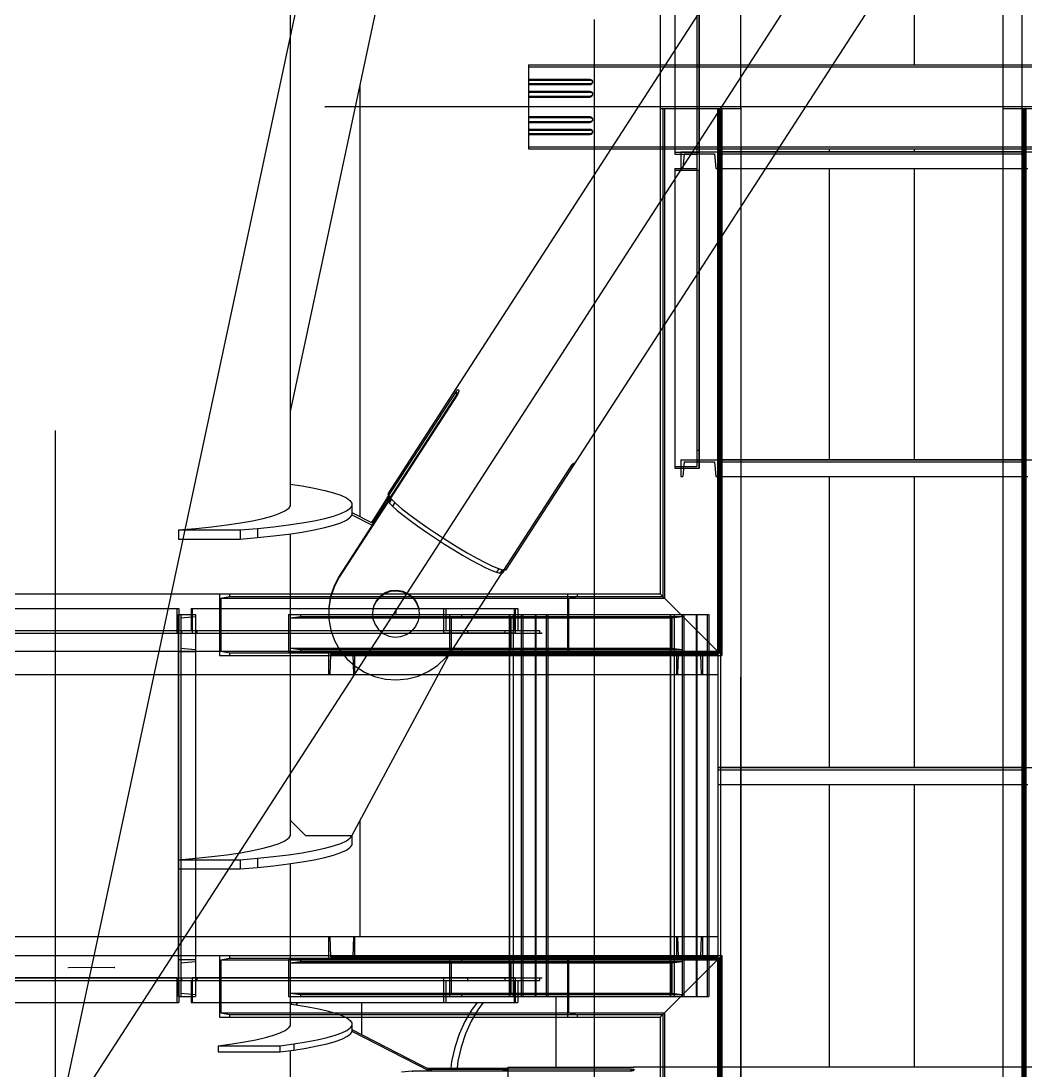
# Model space of a CAD drawing. Header units: millimetres. Extents: x 150209.93 to 150215.05, y 136675.65 to 136679.93.
# Drawn here: x 150213.5062 to 150213.5715, y 136676.815 to 136676.8832 of the extents above; entities that cross this region are included whole.
import ezdxf

# ---------------------------------------------------------------- set-up
doc = ezdxf.new("R2010")
doc.units = ezdxf.units.MM
doc.header["$LTSCALE"] = 0.25
for name, pattern in [('CENTER', [50.8, 31.75, -6.35, 6.35, -6.35]), ('XKITLINE00', [0]), ('XKITLINE02', [4, 2, -2]), ('XKITLINE03', [6, 3, -1, 1, -1])]:
    doc.linetypes.add(name, pattern=pattern)

# ---------------------------------------------------------------- blocks, each defined once
blk = doc.blocks.new('çatıı')
at = {"color": 116, "linetype": 'XKITLINE02', "true_color": 0x136734}
for p, q in [((23097.16, 7919.31), (23097.16, 6234.33)), ((23097.69, 7919.31), (23097.69, 6234.33)), ((23114.92, 7919.31), (23114.93, 6234.33)), ((23115.01, 7919.31), (23115.01, 6234.33)), ((23115.46, 7919.31), (23115.46, 6234.33)), ((23115.86, 7919.31), (23115.86, 6234.33)), ((23116.31, 7919.31), (23116.31, 6234.33)), ((23122.51, 7919.31), (23122.51, 6234.33)), ((23214.14, 7919.31), (23214.14, 6234.33)), ((23214.54, 7919.31), (23214.53, 6234.33)), ((23214.99, 7919.31), (23214.99, 6234.33)), ((23101.01, 6317.52), (23101.01, 6219.49)), ((23109.01, 6317.52), (23109.01, 6214.27)), ((23108.21, 6316.94), (23108.21, 6214.27)), ((23053.51, 6247.88), (23053.51, 6240.3)), ((23053.51, 6247.88), (23276.48, 6247.88)), ((23096.31, 6248.48), (23152.2, 6248.48)), ((23096.31, 6246), (23096.31, 6234.33)), ((23207.49, 6248.48), (23233.68, 6248.48)), ((23053.51, 6243.79), (23073.51, 6243.79)), ((23053.51, 6243.5), (23073.51, 6243.5)), ((23073.51, 6243.79), (23073.77, 6243.75)), ((23073.51, 6243.79), (23073.51, 6243.5)), ((23073.51, 6243.5), (23073.77, 6243.47)), ((23073.77, 6243.75), (23074.01, 6243.66)), ((23073.77, 6243.47), (23074.01, 6243.38)), ((23073.77, 6242.42), (23074.01, 6242.52)), ((23074.01, 6243.66), (23074.2, 6243.51)), ((23074.01, 6243.38), (23074.04, 6243.36)), ((23074.01, 6242.52), (23074.2, 6242.68)), ((23074.04, 6243.36), (23074.2, 6243.23)), ((23074.2, 6243.51), (23074.32, 6243.31)), ((23074.2, 6243.23), (23074.32, 6243.03)), ((23074.32, 6242.87), (23074.2, 6242.68)), ((23074.32, 6242.59), (23074.2, 6242.4)), ((23074.32, 6243.31), (23074.36, 6243.09)), ((23074.32, 6243.03), (23074.36, 6242.81)), ((23074.33, 6242.95), (23074.32, 6242.87)), ((23074.36, 6242.81), (23074.32, 6242.59)), ((23074.36, 6243.09), (23074.33, 6242.95)), ((23074.36, 6243.09), (23074.36, 6242.81)), ((23053.51, 6242.39), (23073.51, 6242.39)), ((23053.51, 6242.11), (23073.51, 6242.11)), ((23053.51, 6239.91), (23073.51, 6239.91)), ((23053.51, 6239.63), (23073.51, 6239.63)), ((23053.51, 6239.58), (23053.51, 6237.38)), ((23073.51, 6242.39), (23073.77, 6242.42)), ((23073.51, 6242.39), (23073.51, 6242.11)), ((23073.51, 6242.11), (23073.77, 6242.14)), ((23073.51, 6239.91), (23073.77, 6239.87)), ((23073.51, 6239.91), (23073.51, 6239.63)), ((23073.51, 6239.63), (23073.77, 6239.59)), ((23073.77, 6242.42), (23073.77, 6242.14)), ((23073.77, 6242.14), (23074.01, 6242.24)), ((23073.77, 6239.87), (23074.01, 6239.76)), ((23073.77, 6239.87), (23073.77, 6239.59)), ((23073.77, 6239.59), (23074.01, 6239.48)), ((23074.01, 6242.24), (23074.2, 6242.4)), ((23074.01, 6239.76), (23074.2, 6239.58)), ((23074.01, 6239.48), (23074.2, 6239.3)), ((23074.2, 6239.58), (23074.32, 6239.36)), ((23074.2, 6239.3), (23074.32, 6239.08)), ((23074.32, 6239.36), (23074.36, 6239.11)), ((23074.36, 6239.11), (23074.32, 6238.87)), ((23074.36, 6239.11), (23074.36, 6238.83)), ((23053.51, 6238.31), (23073.51, 6238.31)), ((23053.51, 6238.02), (23073.51, 6238.02)), ((23073.51, 6238.31), (23073.77, 6238.38)), ((23073.51, 6238.31), (23073.51, 6238.02)), ((23073.51, 6238.02), (23073.77, 6238.06)), ((23073.77, 6238.38), (23074.01, 6238.47)), ((23073.77, 6238.06), (23074.01, 6238.19)), ((23074.01, 6238.47), (23074.2, 6238.65)), ((23074.04, 6238.22), (23074.01, 6238.19)), ((23074.04, 6238.22), (23074.2, 6238.37)), ((23074.32, 6238.87), (23074.2, 6238.65)), ((23074.32, 6238.59), (23074.2, 6238.37)), ((23074.32, 6239.08), (23074.36, 6238.83)), ((23074.36, 6238.83), (23074.32, 6238.59)), ((23096.31, 6234.33), (23116.31, 6234.33)), ((23096.31, 6234.33), (23116.31, 6234.33)), ((23096.31, 6234.33), (23096.31, 6162.01)), ((23097.16, 6234.33), (23097.16, 6075.83)), ((23097.69, 6234.33), (23097.69, 6075.29)), ((23114.93, 6234.33), (23114.93, 6058.06)), ((23115.01, 6234.33), (23122.51, 6234.33)), ((23115.01, 6234.33), (23115.01, 5549.66)), ((23115.01, 6234.33), (23115.01, 6056.67)), ((23115.01, 6234.33), (23122.51, 6234.33)), ((23115.46, 6234.33), (23115.46, 6057.52)), ((23115.86, 6234.33), (23115.86, 5549.66)), ((23116.31, 6234.33), (23116.31, 6192.95)), ((23122.51, 6234.33), (23122.51, 5549.66)), ((23122.51, 6234.33), (23122.51, 6202.55)), ((23207.49, 6234.33), (23214.99, 6234.33)), ((23207.49, 6234.33), (23214.99, 6234.33)), ((23207.49, 6234.33), (23207.49, 5611.72)), ((23214.14, 6234.33), (23214.14, 5549.66)), ((23214.54, 6234.33), (23214.54, 5550.5)), ((23214.99, 6234.33), (23214.99, 5549.66)), ((23214.99, 6234.33), (23214.99, 5550.5)), ((23053.51, 6231.67), (23073.51, 6231.67)), ((23053.51, 6231.37), (23053.51, 6230.05)), ((23053.51, 6230.05), (23073.51, 6230.05)), ((23073.51, 6231.67), (23073.77, 6231.63)), ((23073.51, 6231.67), (23073.51, 6231.37)), ((23073.51, 6230.05), (23073.51, 6230.05)), ((23073.77, 6231.63), (23074.01, 6231.5)), ((23074.01, 6231.5), (23074.04, 6231.46)), ((23074.04, 6231.46), (23074.2, 6231.32)), ((23074.2, 6231.32), (23074.32, 6231.1)), ((23074.32, 6231.1), (23074.36, 6230.85)), ((23074.36, 6230.85), (23074.34, 6230.71)), ((23074.36, 6230.85), (23074.36, 6230.57)), ((23053.51, 6227.58), (23073.51, 6227.58)), ((23053.51, 6227.3), (23053.51, 6226.47)), ((23053.51, 6227.09), (23053.51, 6221.8)), ((23053.51, 6226.47), (23053.51, 6225.89)), ((23053.51, 6226.19), (23073.51, 6226.19)), ((23073.51, 6227.58), (23073.77, 6227.54)), ((23073.51, 6227.58), (23073.51, 6227.3)), ((23073.51, 6226.19), (23073.53, 6226.19)), ((23073.77, 6227.54), (23074.01, 6227.44)), ((23073.77, 6227.54), (23073.77, 6227.26)), ((23074.01, 6227.44), (23074.2, 6227.29)), ((23074.2, 6227.29), (23074.32, 6227.09)), ((23074.32, 6227.09), (23074.36, 6226.87)), ((23074.36, 6226.87), (23074.33, 6226.73)), ((23074.36, 6226.87), (23074.36, 6226.59)), ((23053.51, 6224.24), (23053.51, 6222.33)), ((23053.51, 6222.24), (23053.51, 6221.6)), ((23053.51, 6221.8), (23276.48, 6221.8)), ((23053.51, 6221.6), (23053.51, 6221.43)), ((23080.28, 6221.2), (23134.57, 6221.2)), ((23101.01, 6220.07), (23109.01, 6220.07)), ((23101.01, 6219.49), (23108.21, 6219.49)), ((23103.01, 6220.27), (23103.01, 6214.77)), ((23103.01, 6220.27), (23115.01, 6220.27)), ((23103.01, 6220.27), (23103.01, 6214.77)), ((23104.07, 6219.57), (23103.69, 6214.77)), ((23104.07, 6219.57), (23103.69, 6214.77)), ((23104.07, 6219.57), (23113.94, 6219.57)), ((23108.21, 6220.09), (23108.21, 6118.11)), ((23108.21, 6220.09), (23109.01, 6220.09)), ((23109.01, 6220.09), (23109.01, 6117.52)), ((23113.94, 6219.57), (23114.33, 6214.77)), ((23113.94, 6219.57), (23114.33, 6214.77)), ((23115.01, 6220.27), (23115.01, 6214.77)), ((23115.01, 6220.27), (23133.97, 6220.27)), ((23115.01, 6220.27), (23115.01, 6214.77)), ((23115.01, 6220.27), (23115.01, 6214.77)), ((23115.01, 6219.57), (23214.99, 6219.57)), ((23207.49, 6221.2), (23233.69, 6221.2)), ((23207.49, 6220.27), (23214.99, 6220.27)), ((23214.99, 6220.27), (23214.99, 6214.77)), ((23214.99, 6220.27), (23214.99, 6214.77)), ((23214.99, 6220.27), (23226.99, 6220.27)), ((23214.99, 6220.27), (23214.99, 6214.77)), ((23101.01, 6214.84), (23101.01, 6117.52)), ((23101.01, 6214.84), (23108.21, 6214.84)), ((23101.01, 6214.26), (23109.01, 6214.26)), ((23103.01, 6214.77), (23103.69, 6214.77)), ((23108.21, 6214.27), (23109.01, 6214.27)), ((23114.33, 6214.77), (23115.01, 6214.77)), ((23115.01, 6214.77), (23130.41, 6214.77)), ((23207.49, 6214.77), (23214.99, 6214.77)), ((23214.99, 6214.77), (23215.67, 6214.77)), ((23108.21, 6123.35), (23109.01, 6123.35)), ((23103.01, 6120.27), (23103.01, 6114.77)), ((23103.01, 6120.27), (23115.01, 6120.27)), ((23103.01, 6120.27), (23103.01, 6114.77)), ((23115.01, 6120.27), (23115.01, 6114.77)), ((23115.01, 6120.27), (23122.51, 6120.27)), ((23115.01, 6120.27), (23115.01, 6114.77)), ((23115.01, 6120.27), (23115.01, 6114.77)), ((23207.49, 6120.27), (23214.99, 6120.27)), ((23214.99, 6120.27), (23214.99, 6114.77)), ((23214.99, 6120.27), (23214.99, 6114.77)), ((23214.99, 6120.27), (23226.99, 6120.27)), ((23214.99, 6120.27), (23214.99, 6114.77)), ((23101.01, 6118.11), (23108.21, 6118.11)), ((23101.01, 6117.52), (23109.01, 6117.52)), ((23104.07, 6119.57), (23103.69, 6114.77)), ((23104.07, 6119.57), (23103.69, 6114.77)), ((23104.07, 6119.57), (23113.94, 6119.57)), ((23113.94, 6119.57), (23114.33, 6114.77)), ((23113.94, 6119.57), (23114.33, 6114.77)), ((23115.01, 6119.57), (23214.99, 6119.57)), ((23103.01, 6114.77), (23103.69, 6114.77)), ((23114.33, 6114.77), (23115.01, 6114.77)), ((23115.01, 6114.77), (23122.51, 6114.77)), ((23207.49, 6114.77), (23214.99, 6114.77)), ((23214.99, 6114.77), (23215.67, 6114.77)), ((22140, 6075.83), (22956.46, 6075.83)), ((22823.8, 6076.68), (22956.46, 6076.68)), ((22953.29, 6076.68), (22956.46, 6076.68)), ((22953.29, 6076.68), (22953.29, 6056.68)), ((22953.29, 6076.68), (22976.2, 6076.68)), ((22953.29, 6076.68), (22953.29, 6056.68)), ((22953.65, 6075.29), (22956.46, 6075.83)), ((22953.65, 6075.3), (22956.46, 6075.83)), ((22956.46, 6076.68), (22956.46, 6075.83)), ((22956.46, 6076.68), (22956.46, 6075.83)), ((22956.46, 6075.83), (23069.34, 6075.82)), ((22975.83, 6076.68), (23040.44, 6076.68)), ((23066.17, 6076.67), (23069.34, 6076.67)), ((23066.53, 6075.3), (23069.34, 6075.83)), ((23066.53, 6075.29), (23069.34, 6075.82)), ((23069.34, 6076.68), (23069.34, 6075.83)), ((23069.34, 6076.67), (23069.34, 6075.82)), ((23069.34, 6075.83), (23097.16, 6075.83)), ((22140, 6075.3), (22953.65, 6075.29)), ((22953.65, 6075.3), (22953.65, 6058.06)), ((22953.65, 6075.3), (23066.53, 6075.29)), ((22953.65, 6075.29), (22953.65, 6058.06)), ((23066.53, 6075.3), (23066.53, 6058.06)), ((23066.53, 6075.3), (23097.69, 6075.29)), ((23066.53, 6075.29), (23066.53, 6058.06)), ((22867.75, 6071.98), (22892.53, 6071.98)), ((22892.53, 6071.98), (22940.02, 6071.98)), ((22939.36, 6071.98), (22939.36, 6063.98)), ((22939.99, 6069.98), (22939.99, 5945.98)), ((22939.99, 6069.98), (22945.49, 6069.98)), ((22939.99, 6069.98), (22945.49, 6069.98)), ((22939.99, 6069.98), (22939.99, 6057.98)), ((22940.02, 6071.98), (22940.02, 6064.78)), ((22940.69, 6069.98), (22940.69, 5945.98)), ((22940.69, 6068.91), (22945.49, 6069.3)), ((22940.69, 6068.91), (22940.69, 6059.04)), ((22944.03, 6071.98), (22944.03, 6064.78)), ((22944.03, 6071.98), (23049.28, 6071.98)), ((22944.38, 6071.98), (22944.38, 6063.98)), ((22945.49, 6069.98), (22945.49, 5945.98)), ((22945.49, 6069.98), (22945.49, 6069.3)), ((22975.67, 6069.98), (23051.19, 6069.98)), ((22975.67, 6069.98), (22975.67, 6057.98)), ((22975.83, 6071.98), (23048.94, 6071.98)), ((22976.16, 6068.91), (22979.5, 6069.3)), ((22976.16, 6068.91), (23047.85, 6068.91)), ((22976.16, 6068.91), (22976.16, 6059.04)), ((22979.5, 6069.98), (22979.5, 6069.3)), ((22979.5, 6069.3), (23051.19, 6069.3)), ((23025.92, 6071.98), (23050.07, 6071.98)), ((23025.92, 6071.98), (23025.92, 6063.98)), ((23026.71, 6071.98), (23026.71, 6064.78)), ((23027.95, 6069.98), (23103.48, 6069.98)), ((23027.95, 6069.98), (23027.95, 6057.98)), ((23028.44, 6068.91), (23031.79, 6069.3)), ((23028.44, 6068.91), (23100.13, 6068.91)), ((23028.44, 6068.91), (23028.44, 6059.04)), ((23031.79, 6069.98), (23031.79, 6069.3)), ((23031.79, 6069.3), (23103.48, 6069.3)), ((23047.36, 6069.98), (23047.36, 6050.48)), ((23047.36, 6069.98), (23059.8, 6069.98)), ((23047.36, 6069.98), (23051.19, 6069.98)), ((23047.36, 6069.98), (23047.36, 6057.98)), ((23047.85, 6068.91), (23051.19, 6069.3)), ((23047.85, 6068.91), (23047.85, 6059.04)), ((23048.61, 6069.98), (23048.61, 5945.98)), ((23048.94, 6071.98), (23048.94, 6064.78)), ((23049.28, 6071.98), (23049.28, 6063.98)), ((23049.28, 6071.98), (23049.28, 6063.98)), ((23050.07, 6071.98), (23050.07, 6064.78)), ((23051.19, 6069.98), (23051.19, 6050.48)), ((23051.19, 6069.98), (23051.19, 6069.3)), ((23051.68, 6069.98), (23051.68, 6050.48)), ((23055.69, 6069.98), (23055.69, 6050.48)), ((23055.96, 6069.98), (23055.96, 5945.98)), ((23059.31, 6069.98), (23059.31, 6050.48)), ((23059.8, 6069.98), (23059.8, 6050.48)), ((23099.65, 6069.98), (23099.65, 6050.48)), ((23099.65, 6069.98), (23112.08, 6069.98)), ((23099.65, 6069.98), (23103.48, 6069.98)), ((23099.65, 6069.98), (23099.65, 6057.98)), ((23100.13, 6068.91), (23103.48, 6069.3)), ((23100.13, 6068.91), (23100.13, 6059.04)), ((23100.9, 6069.98), (23100.9, 5945.98)), ((23103.48, 6069.98), (23103.48, 6050.48)), ((23103.48, 6069.98), (23103.48, 6069.3)), ((23103.97, 6069.98), (23103.97, 6050.48)), ((23107.97, 6069.98), (23107.97, 6050.48)), ((23108.25, 6069.98), (23108.25, 5945.98)), ((23111.6, 6069.98), (23111.6, 6050.48)), ((23112.08, 6069.98), (23112.08, 6050.48)), ((22867.75, 6063.98), (22945.92, 6063.98)), ((22868.4, 6064.78), (22892.53, 6064.78)), ((22892.53, 6064.78), (22945.92, 6064.78)), ((22892.53, 6063.98), (22939.36, 6063.98)), ((22940.93, 6064.78), (22940.93, 6063.98)), ((22940.93, 6064.78), (23048.94, 6064.78)), ((22940.93, 6063.98), (22975.83, 6063.98)), ((22945.92, 6064.78), (22945.92, 6063.98)), ((22975.83, 6064.78), (23045.84, 6064.78)), ((22975.83, 6063.98), (23049.28, 6063.98)), ((23025.92, 6063.98), (23057.14, 6063.98)), ((23026.71, 6064.78), (23057.14, 6064.78)), ((23033.78, 6064.78), (23033.78, 6063.98)), ((23045.84, 6064.78), (23045.84, 6063.98)), ((23057.14, 6064.78), (23057.14, 6063.98)), ((22940.69, 6059.04), (22945.49, 6058.66)), ((22945.49, 6058.66), (22945.49, 6057.98)), ((22976.16, 6059.04), (23047.85, 6059.04)), ((22976.16, 6059.04), (22979.5, 6058.66)), ((22979.5, 6058.66), (23051.19, 6058.66)), ((22979.5, 6058.66), (22979.5, 6057.98)), ((23028.44, 6059.04), (23100.13, 6059.04)), ((23028.44, 6059.04), (23031.79, 6058.66)), ((23031.79, 6058.66), (23103.48, 6058.66)), ((23031.79, 6058.66), (23031.79, 6057.98)), ((23047.85, 6059.04), (23051.19, 6058.66)), ((23051.19, 6058.66), (23051.19, 6057.98)), ((23100.13, 6059.04), (23103.48, 6058.66)), ((23103.48, 6058.66), (23103.48, 6057.98)), ((22140, 6058.06), (22953.65, 6058.06)), ((22140, 6057.98), (22997.13, 6057.98)), ((22140, 6057.53), (22956.46, 6057.53)), ((22140, 6057.13), (22996.55, 6057.13)), ((22140, 6056.68), (22956.46, 6056.68)), ((22939.99, 6057.98), (22945.49, 6057.98)), ((22953.29, 6056.68), (22975.83, 6056.68)), ((22953.65, 6058.06), (22956.46, 6057.53)), ((22953.65, 6058.06), (22956.46, 6057.53)), ((22953.65, 6058.06), (23066.53, 6058.06)), ((22956.46, 6057.53), (22956.46, 6056.68)), ((22956.46, 6057.53), (22956.46, 6056.68)), ((22956.46, 6057.53), (23069.34, 6057.52)), ((22972.91, 6056.68), (23027.58, 6056.68)), ((22975.67, 6057.98), (23051.19, 6057.98)), ((22988.68, 6057.98), (22988.68, 6050.48)), ((22988.68, 6057.98), (22988.68, 6050.48)), ((22988.68, 6057.98), (23110.01, 6057.98)), ((22989.27, 6057.13), (22989.04, 6050.48)), ((22989.27, 6057.13), (22989.04, 6050.48)), ((22989.27, 6057.13), (23109.42, 6057.13)), ((22996.55, 6057.13), (22996.77, 6050.48)), ((22996.55, 6057.13), (22996.77, 6050.48)), ((22997.13, 6057.98), (22997.13, 6050.48)), ((22997.13, 6057.98), (22997.13, 6050.48)), ((23026.61, 6057.13), (23102.14, 6057.13)), ((23027.28, 6057.98), (23101.56, 6057.98)), ((23027.95, 6057.98), (23103.48, 6057.98)), ((23047.36, 6057.98), (23051.19, 6057.98)), ((23066.17, 6056.67), (23069.34, 6056.67)), ((23066.53, 6058.06), (23069.34, 6057.52)), ((23066.53, 6058.06), (23069.34, 6057.53)), ((23066.53, 6058.06), (23114.93, 6058.06)), ((23069.34, 6057.53), (23069.34, 6056.68)), ((23069.34, 6057.53), (23115.46, 6057.52)), ((23069.34, 6057.52), (23069.34, 6056.67)), ((23099.65, 6057.98), (23103.48, 6057.98)), ((23101.56, 6057.98), (23101.56, 6056.68)), ((23101.56, 6057.98), (23115.01, 6057.98)), ((23101.56, 6057.98), (23101.56, 6056.68)), ((23102.14, 6057.13), (23101.92, 6050.48)), ((23102.14, 6057.13), (23101.92, 6050.48)), ((23102.14, 6057.13), (23115.01, 6057.13)), ((23109.42, 6057.13), (23109.65, 6050.48)), ((23109.42, 6057.13), (23109.65, 6050.48)), ((23110.01, 6057.98), (23110.01, 6050.48)), ((23110.01, 6057.98), (23110.01, 6050.48)), ((23114.93, 6058.06), (23116.31, 6056.67)), ((23114.93, 6058.06), (23116.31, 6056.67)), ((23115.01, 6057.98), (23115.01, 6056.67)), ((23115.01, 6057.98), (23115.01, 6050.48)), ((22823.8, 6050.48), (22997.13, 6050.48)), ((22988.68, 6050.48), (22989.04, 6050.48)), ((22988.68, 6050.48), (23110.01, 6050.48)), ((22996.77, 6050.48), (22997.13, 6050.48)), ((23006.46, 6050.48), (23024.25, 6050.48)), ((23101.56, 6050.48), (23101.92, 6050.48)), ((23109.65, 6050.48), (23110.01, 6050.48)), ((23115.01, 6020.27), (23115.01, 6014.77)), ((23115.01, 6020.27), (23122.51, 6020.27)), ((23115.01, 6019.57), (23214.99, 6019.57)), ((23207.49, 6020.27), (23214.99, 6020.27)), ((23214.99, 6020.27), (23214.99, 6014.77)), ((23214.99, 6020.27), (23214.99, 6014.77)), ((23214.99, 6020.27), (23226.99, 6020.27)), ((23214.99, 6020.27), (23214.99, 6014.77)), ((23115.01, 6014.77), (23122.51, 6014.77)), ((23207.49, 6014.77), (23214.99, 6014.77)), ((23214.99, 6014.77), (23215.67, 6014.77)), ((22823.8, 5965.48), (22976.2, 5965.48)), ((22988.68, 5965.48), (22997.13, 5965.48)), ((22988.68, 5965.48), (23110.01, 5965.48)), ((22989.04, 5965.48), (22989.27, 5958.83)), ((22989.04, 5965.48), (22989.27, 5958.83)), ((22996.77, 5965.48), (22996.55, 5958.83)), ((22996.77, 5965.48), (22996.55, 5958.83)), ((22997.13, 5965.48), (22997.13, 5957.98)), ((22997.13, 5965.48), (22997.13, 5957.98)), ((23047.36, 5965.48), (23047.36, 5945.98)), ((23051.19, 5965.48), (23051.19, 5945.98)), ((23051.68, 5965.48), (23051.68, 5945.98)), ((23055.69, 5965.48), (23055.69, 5945.98)), ((23059.31, 5965.48), (23059.31, 5945.98)), ((23059.8, 5965.48), (23059.8, 5945.98)), ((23099.65, 5965.48), (23099.65, 5945.98)), ((23101.92, 5965.48), (23102.14, 5958.83)), ((23101.92, 5965.48), (23102.14, 5958.83)), ((23103.48, 5965.48), (23103.48, 5945.98)), ((23103.97, 5965.48), (23103.97, 5945.98)), ((23107.97, 5965.48), (23107.97, 5945.98)), ((23109.65, 5965.48), (23109.42, 5958.83)), ((23109.65, 5965.48), (23109.42, 5958.83)), ((23109.65, 5965.48), (23110.01, 5965.48)), ((23110.01, 5965.48), (23110.01, 5957.98)), ((23110.01, 5965.48), (23110.01, 5957.98)), ((23111.6, 5965.48), (23111.6, 5945.98)), ((23112.08, 5965.48), (23112.08, 5945.98)), ((23115.01, 5965.48), (23115.01, 5957.98)), ((23115.01, 5965.48), (23115.01, 5957.98)), ((22140, 5958.83), (22996.55, 5958.83)), ((22140, 5958.45), (22956.46, 5958.45)), ((22140, 5957.98), (22997.13, 5957.98)), ((22140, 5957.92), (22953.65, 5957.91)), ((22823.8, 5959.3), (22956.46, 5959.3)), ((22939.99, 5957.98), (22945.49, 5957.98)), ((22939.99, 5957.98), (22939.99, 5945.98)), ((22940.69, 5956.91), (22945.49, 5957.3)), ((22940.69, 5956.91), (22940.69, 5947.04)), ((22945.49, 5957.98), (22945.49, 5957.3)), ((22953.29, 5959.3), (22956.46, 5959.3)), ((22953.29, 5959.3), (22953.29, 5939.3)), ((22953.29, 5959.3), (22976.2, 5959.3)), ((22953.29, 5959.3), (22953.29, 5939.3)), ((22953.65, 5957.91), (22956.46, 5958.45)), ((22953.65, 5957.92), (22956.46, 5958.45)), ((22953.65, 5957.92), (22953.65, 5940.68)), ((22953.65, 5957.92), (23066.53, 5957.91)), ((22953.65, 5957.91), (22953.65, 5940.68)), ((22956.46, 5959.3), (22956.46, 5958.45)), ((22956.46, 5959.3), (22956.46, 5958.45)), ((22956.46, 5958.45), (23069.34, 5958.45)), ((22975.67, 5957.98), (23051.19, 5957.98)), ((22975.67, 5957.98), (22975.67, 5945.98)), ((22975.83, 5959.3), (22976.2, 5959.3)), ((22976.16, 5956.91), (22979.5, 5957.3)), ((22976.16, 5956.91), (23047.85, 5956.91)), ((22976.16, 5956.91), (22976.16, 5947.04)), ((22979.5, 5957.98), (22979.5, 5957.3)), ((22979.5, 5957.3), (23051.19, 5957.3)), ((22988.68, 5959.3), (22988.68, 5957.98)), ((22988.68, 5959.3), (22988.68, 5957.98)), ((22988.68, 5957.98), (23110.01, 5957.98)), ((22989.27, 5958.83), (23109.42, 5958.83)), ((23027.95, 5957.98), (23103.48, 5957.98)), ((23027.95, 5957.98), (23027.95, 5945.98)), ((23028.44, 5956.91), (23031.79, 5957.3)), ((23028.44, 5956.91), (23100.13, 5956.91)), ((23028.44, 5956.91), (23028.44, 5947.04)), ((23031.79, 5957.98), (23031.79, 5957.3)), ((23031.79, 5957.3), (23103.48, 5957.3)), ((23047.36, 5957.98), (23051.19, 5957.98)), ((23047.36, 5957.98), (23047.36, 5945.98)), ((23047.85, 5956.91), (23051.19, 5957.3)), ((23047.85, 5956.91), (23047.85, 5947.04)), ((23051.19, 5957.98), (23051.19, 5957.3)), ((23066.17, 5959.3), (23069.34, 5959.3)), ((23066.53, 5957.91), (23069.34, 5958.45)), ((23066.53, 5957.92), (23069.34, 5958.45)), ((23066.53, 5957.92), (23066.53, 5940.68)), ((23066.53, 5957.92), (23114.93, 5957.91)), ((23066.53, 5957.91), (23066.53, 5940.68)), ((23069.34, 5959.3), (23069.34, 5958.45)), ((23069.34, 5959.3), (23069.34, 5958.45)), ((23069.34, 5958.45), (23115.46, 5958.45)), ((23099.65, 5957.98), (23103.48, 5957.98)), ((23099.65, 5957.98), (23099.65, 5945.98)), ((23100.13, 5956.91), (23103.48, 5957.3)), ((23100.13, 5956.91), (23100.13, 5947.04)), ((23101.56, 5959.3), (23101.56, 5957.98)), ((23101.56, 5959.3), (23101.56, 5957.98)), ((23101.56, 5957.98), (23115.01, 5957.98)), ((23102.14, 5958.83), (23115.01, 5958.83)), ((23103.48, 5957.98), (23103.48, 5957.3)), ((23114.93, 5957.91), (23116.31, 5959.3)), ((23114.93, 5957.91), (23114.93, 5550.49)), ((23115.01, 5958.83), (23115.01, 5958.83)), ((23115.01, 5957.98), (23115.01, 5957.98)), ((23115.46, 5958.45), (23115.46, 5550.43)), ((23116.31, 5959.3), (23116.31, 5550.43)), ((22867.75, 5952), (22939.36, 5952)), ((22868.4, 5951.2), (22940.02, 5951.2)), ((22874.3, 5952), (22945.92, 5952)), ((22874.3, 5951.2), (22945.92, 5951.2)), ((22939.36, 5952), (22945.92, 5952)), ((22939.36, 5952), (22939.36, 5944)), ((22940.02, 5951.2), (22945.92, 5951.2)), ((22940.02, 5951.2), (22940.02, 5944)), ((22940.93, 5951.98), (23049.28, 5951.98)), ((22940.93, 5951.98), (22940.93, 5951.18)), ((22940.93, 5951.18), (23048.94, 5951.18)), ((22944.03, 5951.18), (22944.03, 5943.98)), ((22944.38, 5951.98), (22944.38, 5943.98)), ((22945.92, 5952), (22945.92, 5951.2)), ((23025.92, 5951.98), (23057.14, 5951.98)), ((23025.92, 5951.98), (23025.92, 5943.98)), ((23026.71, 5951.18), (23057.14, 5951.18)), ((23026.71, 5951.18), (23026.71, 5943.98)), ((23033.78, 5951.98), (23033.78, 5951.18)), ((23045.84, 5951.98), (23045.84, 5951.18)), ((23048.94, 5951.18), (23048.94, 5943.98)), ((23049.28, 5951.98), (23049.28, 5943.98)), ((23049.28, 5951.98), (23049.28, 5943.98)), ((23050.07, 5951.18), (23050.07, 5943.98)), ((23057.14, 5951.98), (23057.14, 5951.18)), ((22939.99, 5945.98), (22945.49, 5945.98)), ((22939.99, 5945.98), (22945.49, 5945.98)), ((22940.69, 5947.04), (22945.49, 5946.66)), ((22945.49, 5946.66), (22945.49, 5945.98)), ((22975.67, 5945.98), (23051.19, 5945.98)), ((22976.16, 5947.04), (23047.85, 5947.04)), ((22976.16, 5947.04), (22979.5, 5946.66)), ((22979.5, 5946.66), (23051.19, 5946.66)), ((22979.5, 5946.66), (22979.5, 5945.98)), ((23027.95, 5945.98), (23103.48, 5945.98)), ((23028.44, 5947.04), (23100.13, 5947.04)), ((23028.44, 5947.04), (23031.79, 5946.66)), ((23031.79, 5946.66), (23103.48, 5946.66)), ((23031.79, 5946.66), (23031.79, 5945.98)), ((23047.36, 5945.98), (23059.8, 5945.98)), ((23047.36, 5945.98), (23051.19, 5945.98)), ((23047.85, 5947.04), (23051.19, 5946.66)), ((23051.19, 5946.66), (23051.19, 5945.98)), ((23099.65, 5945.98), (23112.08, 5945.98)), ((23099.65, 5945.98), (23103.48, 5945.98)), ((23100.13, 5947.04), (23103.48, 5946.66)), ((23103.48, 5946.66), (23103.48, 5945.98)), ((22867.75, 5944), (22940.02, 5944)), ((22939.36, 5944), (22940.02, 5944)), ((22944.03, 5943.98), (23049.28, 5943.98)), ((23025.92, 5943.98), (23050.07, 5943.98)), ((22140, 5940.68), (22953.65, 5940.68)), ((22140, 5940.15), (22956.46, 5940.15)), ((22140, 5939.3), (22956.46, 5939.3)), ((22953.29, 5939.3), (22975.83, 5939.3)), ((22953.65, 5940.68), (22956.46, 5940.15)), ((22953.65, 5940.68), (22956.46, 5940.15)), ((22953.65, 5940.68), (23066.53, 5940.68)), ((22956.46, 5940.15), (22956.46, 5939.3)), ((22956.46, 5940.15), (22956.46, 5939.3)), ((22956.46, 5940.15), (23069.34, 5940.15)), ((22975.83, 5939.3), (22994.01, 5939.3)), ((23066.17, 5939.3), (23069.34, 5939.3)), ((23066.53, 5940.68), (23069.34, 5940.15)), ((23066.53, 5940.68), (23069.34, 5940.15)), ((23066.53, 5940.68), (23097.69, 5940.68)), ((23069.34, 5940.15), (23069.34, 5939.3)), ((23069.34, 5940.15), (23069.34, 5939.3)), ((23069.34, 5940.15), (23097.16, 5940.15)), ((23096.31, 5939.3), (23097.69, 5940.68)), ((23097.16, 5940.15), (23097.16, 5550.5)), ((23097.69, 5940.68), (23097.69, 5550.49)), ((23096.31, 5923.1), (23096.31, 5877.45)), ((23116.31, 5923.1), (23116.31, 5877.45)), ((23122.51, 5923.1), (23122.51, 5877.45)), ((23207.49, 5923.1), (23207.49, 5877.45)), ((23213.69, 5923.1), (23213.69, 5877.45))]:
    blk.add_line(p, q, dxfattribs=at)
at = {"color": 1, "linetype": 'XKITLINE03'}
for p, q in [((23109.01, 6234.33), (23109.01, 7919.31)), ((23122.51, 6234.33), (23122.51, 7919.31)), ((23214.99, 7919.31), (23214.99, 6234.33)), ((23109.01, 6220.07), (23109.01, 6317.52)), ((23342.5, 6234.84), (22987.5, 6234.84)), ((23122.51, 5549.66), (23122.51, 6234.33)), ((23214.99, 6234.33), (23214.99, 5549.66)), ((23214.99, 6220.27), (23115.01, 6220.27)), ((23115.01, 6220.27), (23115.01, 6220.27)), ((23214.99, 6220.27), (23214.99, 6220.27)), ((23109.01, 6117.52), (23109.01, 6214.26)), ((23214.99, 6120.27), (23115.01, 6120.27)), ((23115.01, 6120.27), (23115.01, 6120.27)), ((23214.99, 6120.27), (23214.99, 6120.27)), ((22939.99, 5945.98), (22939.99, 6069.98)), ((23047.36, 5945.98), (23047.36, 6069.98)), ((23099.65, 5945.98), (23099.65, 6069.98)), ((22867.75, 6063.98), (22939.36, 6063.98)), ((22944.38, 6063.98), (23049.28, 6063.98)), ((22955.81, 6063.98), (23057.85, 6063.98)), ((23049.28, 6063.98), (23025.92, 6063.98)), ((22987.13, 6057.98), (22140, 6057.98)), ((23047.36, 6057.98), (22975.67, 6057.98)), ((23099.65, 6057.98), (23027.95, 6057.98)), ((23214.99, 6020.27), (23115.01, 6020.27)), ((23214.99, 6020.27), (23214.99, 6020.27)), ((22140, 5957.98), (22997.13, 5957.98)), ((23047.36, 5957.98), (22975.67, 5957.98)), ((23099.65, 5957.98), (23027.95, 5957.98)), ((22939.36, 5952), (22867.75, 5952)), ((23049.28, 5951.98), (22944.38, 5951.98)), ((22955.81, 5952), (23057.85, 5952)), ((23025.92, 5951.98), (23049.28, 5951.98))]:
    blk.add_line(p, q, dxfattribs=at)
at = {"color": 8, "linetype": 'CENTER'}
for p, q in [((22900, 5629.8), (22900, 7286.23)), ((22900, 5900.27), (23075, 6720.27)), ((22900, 5900.27), (23430, 6720.27)), ((23075, 4763.35), (23075, 6431.43)), ((23010.5, 6072.06), (23010.5, 6070.41)), ((22919.2, 5955.38), (22904.3, 5955.3))]:
    blk.add_line(p, q, dxfattribs=at)
at = {"color": 7, "linetype": 'XKITLINE00'}
for p, q in [((23096.31, 6697.45), (23096.31, 6246)), ((23213.68, 6343.61), (23213.68, 6234.33)), ((23207.49, 6334.02), (23207.49, 6234.33)), ((23053.51, 6248.48), (23053.51, 6237.38)), ((23053.51, 6248.48), (23096.31, 6248.48)), ((23152.2, 6248.48), (23207.49, 6248.48)), ((23053.51, 6237.38), (23053.51, 6231.37)), ((23207.49, 6234.33), (23213.68, 6234.33)), ((23207.49, 6234.33), (23213.68, 6234.33)), ((23207.49, 6234.33), (23207.49, 5923.1)), ((23213.68, 6234.33), (23233.68, 6234.33)), ((23213.69, 6234.33), (23233.69, 6234.33)), ((23213.69, 6234.33), (23213.69, 5923.1)), ((23053.51, 6231.37), (23073.51, 6231.37)), ((23053.51, 6230.05), (23053.51, 6227.3)), ((23053.51, 6229.77), (23073.51, 6229.77)), ((23073.51, 6231.37), (23073.77, 6231.31)), ((23073.51, 6230.05), (23073.77, 6230.09)), ((23073.51, 6230.05), (23073.51, 6229.77)), ((23073.51, 6229.77), (23073.77, 6229.81)), ((23073.77, 6231.31), (23074.01, 6231.21)), ((23073.77, 6230.09), (23074.01, 6230.21)), ((23073.77, 6230.09), (23073.77, 6229.81)), ((23073.77, 6229.81), (23074.01, 6229.93)), ((23074.01, 6231.21), (23074.2, 6231.04)), ((23074.01, 6230.21), (23074.2, 6230.38)), ((23074.01, 6229.93), (23074.2, 6230.1)), ((23074.2, 6231.04), (23074.32, 6230.82)), ((23074.32, 6230.61), (23074.2, 6230.38)), ((23074.32, 6230.32), (23074.2, 6230.1)), ((23074.32, 6230.82), (23074.36, 6230.57)), ((23074.34, 6230.71), (23074.32, 6230.61)), ((23074.36, 6230.57), (23074.32, 6230.32)), ((23053.51, 6227.3), (23073.51, 6227.3)), ((23053.51, 6226.07), (23053.51, 6221.43)), ((23053.51, 6225.89), (23073.51, 6225.89)), ((23073.51, 6227.3), (23073.77, 6227.26)), ((23073.51, 6226.19), (23073.51, 6225.89)), ((23073.51, 6225.89), (23073.77, 6225.94)), ((23073.53, 6226.19), (23073.77, 6226.22)), ((23073.77, 6227.26), (23074.01, 6227.16)), ((23073.77, 6226.22), (23074.01, 6226.3)), ((23073.77, 6225.94), (23074.01, 6226.02)), ((23074.01, 6227.16), (23074.2, 6227.01)), ((23074.01, 6226.3), (23074.04, 6226.33)), ((23074.01, 6226.02), (23074.2, 6226.18)), ((23074.04, 6226.33), (23074.2, 6226.46)), ((23074.2, 6227.01), (23074.32, 6226.81)), ((23074.32, 6226.65), (23074.2, 6226.46)), ((23074.32, 6226.37), (23074.2, 6226.18)), ((23074.32, 6226.81), (23074.36, 6226.59)), ((23074.33, 6226.73), (23074.32, 6226.65)), ((23074.36, 6226.59), (23074.32, 6226.37)), ((23053.51, 6221.43), (23053.51, 6221.2)), ((23053.51, 6221.2), (23080.28, 6221.2)), ((23133.97, 6220.27), (23207.49, 6220.27)), ((23134.57, 6221.2), (23207.49, 6221.2)), ((23130.41, 6214.77), (23207.49, 6214.77)), ((23122.51, 6202.55), (23122.51, 5923.1)), ((23116.31, 6192.95), (23116.31, 6056.67)), ((23096.31, 6162.01), (23096.31, 6076.68)), ((23122.51, 6120.27), (23207.49, 6120.27)), ((23122.51, 6114.77), (23207.49, 6114.77)), ((23040.44, 6076.68), (23066.17, 6076.67)), ((23066.17, 6076.68), (23066.17, 6056.68)), ((23066.17, 6076.68), (23096.31, 6076.68)), ((23066.17, 6076.67), (23066.17, 6056.67)), ((23096.31, 6076.68), (23116.31, 6056.67)), ((23096.31, 6076.68), (23116.31, 6056.67)), ((23027.58, 6056.68), (23066.17, 6056.67)), ((23066.17, 6056.68), (23116.31, 6056.67)), ((23101.56, 6056.68), (23101.56, 6050.48)), ((23101.56, 6056.68), (23101.56, 6050.48)), ((23115.01, 6056.67), (23115.01, 5959.3)), ((23115.01, 6056.67), (23115.01, 6050.48)), ((23024.25, 6050.48), (23101.56, 6050.48)), ((23047.36, 6050.48), (23047.36, 5965.48)), ((23051.19, 6050.48), (23051.19, 5965.48)), ((23051.68, 6050.48), (23051.68, 5965.48)), ((23055.69, 6050.48), (23055.69, 5965.48)), ((23059.31, 6050.48), (23059.31, 5965.48)), ((23059.8, 6050.48), (23059.8, 5965.48)), ((23099.65, 6050.48), (23099.65, 5965.48)), ((23101.56, 6050.48), (23115.01, 6050.48)), ((23103.48, 6050.48), (23103.48, 5965.48)), ((23103.97, 6050.48), (23103.97, 5965.48)), ((23107.97, 6050.48), (23107.97, 5965.48)), ((23111.6, 6050.48), (23111.6, 5965.48)), ((23112.08, 6050.48), (23112.08, 5965.48)), ((23122.51, 6020.27), (23207.49, 6020.27)), ((23122.51, 6014.77), (23207.49, 6014.77)), ((22976.2, 5965.48), (22988.68, 5965.48)), ((22988.68, 5965.48), (22988.68, 5959.3)), ((22988.68, 5965.48), (23101.56, 5965.48)), ((22988.68, 5965.48), (22988.68, 5959.3)), ((23101.56, 5965.48), (23115.01, 5965.48)), ((23101.56, 5965.48), (23101.56, 5959.3)), ((23101.56, 5965.48), (23101.56, 5959.3)), ((23115.01, 5965.48), (23115.01, 5959.3)), ((22976.2, 5959.3), (23066.17, 5959.3)), ((23066.17, 5959.3), (23066.17, 5939.3)), ((23066.17, 5959.3), (23066.17, 5939.3)), ((23066.17, 5959.3), (23116.31, 5959.3)), ((23096.31, 5939.3), (23116.31, 5959.3)), ((23096.31, 5939.3), (23116.31, 5959.3)), ((23116.31, 5959.3), (23116.31, 5923.1)), ((22994.01, 5939.3), (23066.17, 5939.3)), ((23066.17, 5939.3), (23096.31, 5939.3)), ((23096.31, 5939.3), (23096.31, 5923.1))]:
    blk.add_line(p, q, dxfattribs=at)
at = {"color": 8, "linetype": 'XKITLINE00'}
for p, q in [((22976.2, 6677.02), (22976.2, 6105.29)), ((23283.64, 6535.83), (23007.88, 6109.19)), ((23322.11, 6511.36), (23046.35, 6084.72)), ((23010.92, 6298.59), (22976.2, 6135.9)), ((23178.8, 6289.63), (23178.8, 6248.48)), ((22998.8, 6241.8), (22998.8, 6101.84)), ((23151.2, 6221.2), (23151.2, 6220.27)), ((23178.8, 6221.2), (23178.8, 6220.27)), ((23151.2, 6214.77), (23151.2, 6120.27)), ((23178.8, 6214.77), (23178.8, 6120.27)), ((23030.35, 6141.58), (22992.14, 6082.46)), ((23029.72, 6142), (23008.13, 6108.6)), ((23030.35, 6141.35), (23008.77, 6107.95)), ((23030.36, 6141.18), (23008.77, 6107.78)), ((23029.93, 6142.31), (23029.72, 6142)), ((23029.72, 6142), (23030.53, 6141.48)), ((23030.14, 6142.58), (23029.93, 6142.31)), ((23029.93, 6142.31), (23030.7, 6141.82)), ((23030.32, 6142.81), (23030.14, 6142.58)), ((23030.41, 6142.91), (23030.32, 6142.81)), ((23030.35, 6141.58), (23030.35, 6141.35)), ((23030.35, 6141.58), (23030.53, 6141.47)), ((23030.35, 6141.35), (23030.42, 6141.29)), ((23030.55, 6141.52), (23030.36, 6141.18)), ((23030.41, 6142.91), (23030.5, 6142.96)), ((23030.5, 6142.96), (23030.67, 6143.02)), ((23030.72, 6141.86), (23030.55, 6141.52)), ((23030.67, 6143.02), (23030.81, 6143)), ((23030.84, 6142.18), (23030.72, 6141.86)), ((23030.81, 6143), (23030.9, 6142.89)), ((23030.91, 6142.47), (23030.84, 6142.18)), ((23030.9, 6142.89), (23030.93, 6142.71)), ((23030.93, 6142.71), (23030.91, 6142.47)), ((23067.06, 6117.85), (23045.47, 6084.45)), ((23067.69, 6117.85), (23046.1, 6084.45)), ((23067.27, 6118.17), (23067.06, 6117.85)), ((23067.25, 6118.13), (23067.68, 6117.86)), ((23067.5, 6118.47), (23067.27, 6118.17)), ((23067.48, 6118.43), (23067.89, 6118.17)), ((23067.72, 6118.73), (23067.5, 6118.47)), ((23067.9, 6118.17), (23067.69, 6117.85)), ((23067.92, 6118.94), (23067.72, 6118.73)), ((23068.08, 6118.46), (23067.9, 6118.17)), ((23067.92, 6118.94), (23068.1, 6119.08)), ((23068.24, 6118.7), (23068.08, 6118.46)), ((23068.1, 6119.08), (23068.23, 6119.15)), ((23068.23, 6119.15), (23068.32, 6119.14)), ((23068.3, 6118.81), (23068.24, 6118.7)), ((23068.33, 6118.91), (23068.3, 6118.81)), ((23068.32, 6119.14), (23068.35, 6119.06)), ((23068.35, 6119.06), (23068.33, 6118.91)), ((23151.2, 6114.77), (23151.2, 6020.27)), ((23178.8, 6114.77), (23178.8, 6020.27)), ((22976.2, 6112.31), (22980.04, 6111.74)), ((22980.04, 6111.74), (22983.97, 6111.04)), ((22983.97, 6111.04), (22987.4, 6110.3)), ((22987.4, 6110.3), (22990.3, 6109.53)), ((22976.2, 6106.22), (22976.22, 6106.18)), ((22976.22, 6106.18), (22976.22, 6105.32)), ((22990.3, 6109.53), (22992.65, 6108.72)), ((23008.77, 6107.8), (22992.14, 6082.08)), ((22992.65, 6108.72), (22994.43, 6107.89)), ((22994.43, 6107.89), (22995.62, 6107.04)), ((22995.62, 6107.04), (22996.22, 6106.18)), ((22996.22, 6106.18), (22996.22, 6105.32)), ((23007.52, 6107.53), (23002.6, 6099.91)), ((23007.61, 6107.29), (23002.79, 6099.82)), ((23007.55, 6107.85), (23007.49, 6107.67)), ((23007.49, 6107.67), (23007.55, 6107.42)), ((23008.09, 6108.69), (23007.55, 6107.85)), ((23008.26, 6108.51), (23007.55, 6107.42)), ((23007.55, 6107.42), (23007.71, 6107.1)), ((23008.52, 6108.35), (23007.71, 6107.1)), ((23007.71, 6107.1), (23007.96, 6106.94)), ((23007.88, 6109.19), (23008.13, 6108.6)), ((23008.13, 6108.6), (23008.77, 6108.19)), ((23009.07, 6107.43), (23008.33, 6106.29)), ((23008.33, 6106.29), (23009.44, 6105.17)), ((23008.52, 6108.35), (23008.77, 6108.19)), ((23008.77, 6107.95), (23008.77, 6107.8)), ((23008.77, 6107.95), (23008.84, 6107.89)), ((23008.77, 6107.78), (23009.04, 6107.46)), ((23009.04, 6107.46), (23010.46, 6106.09)), ((23010.2, 6106.35), (23009.44, 6105.17)), ((22970.3, 6101.98), (22972.65, 6102.79)), ((22972.65, 6102.79), (22974.43, 6103.62)), ((22974.43, 6103.62), (22975.62, 6104.47)), ((22976.22, 6105.32), (22975.62, 6104.47)), ((22990.3, 6101.98), (22992.65, 6102.79)), ((22992.65, 6102.79), (22994.43, 6103.62)), ((22994.43, 6103.62), (22995.62, 6104.47)), ((22996.22, 6105.32), (22995.62, 6104.47)), ((22996.22, 6105.32), (22996.22, 6102.35)), ((22996.22, 6103.15), (23003.22, 6099.6)), ((23009.44, 6105.17), (23010.97, 6103.81)), ((23010.46, 6106.09), (23012.38, 6104.46)), ((23010.97, 6103.81), (23012.89, 6102.25)), ((23012.38, 6104.46), (23014.75, 6102.59)), ((22955.63, 6099.11), (22960.04, 6099.76)), ((22960.04, 6099.76), (22963.97, 6100.46)), ((22963.97, 6100.46), (22967.4, 6101.21)), ((22967.4, 6101.21), (22970.3, 6101.98)), ((22975.63, 6099.11), (22980.04, 6099.76)), ((22980.04, 6099.76), (22983.97, 6100.46)), ((22983.97, 6100.46), (22987.4, 6101.21)), ((22987.4, 6101.21), (22990.3, 6101.98)), ((22990.3, 6099.01), (22992.65, 6099.81)), ((22992.65, 6099.81), (22994.43, 6100.64)), ((22994.43, 6100.64), (22995.62, 6101.49)), ((22996.22, 6102.35), (22995.62, 6101.49)), ((22996.22, 6102.38), (23002.85, 6099.02)), ((23012.89, 6102.25), (23015.14, 6100.52)), ((23014.75, 6102.59), (23017.5, 6100.55)), ((23015.14, 6100.52), (23017.68, 6098.66)), ((23017.5, 6100.55), (23020.54, 6098.41)), ((22939.95, 6097.48), (22945.55, 6097.97)), ((22939.95, 6097.48), (22959.95, 6097.48)), ((22939.95, 6097.48), (22939.95, 6094.51)), ((22945.55, 6097.97), (22950.79, 6098.51)), ((22950.79, 6098.51), (22955.63, 6099.11)), ((22959.95, 6097.48), (22965.55, 6097.97)), ((22959.95, 6097.48), (22959.95, 6094.51)), ((22965.55, 6097.97), (22970.79, 6098.51)), ((22965.55, 6097.97), (22965.55, 6094.99)), ((22970.79, 6098.51), (22975.63, 6099.11)), ((22970.79, 6095.53), (22975.63, 6096.14)), ((22975.63, 6096.14), (22980.04, 6096.79)), ((22976.2, 6096.22), (22976.19, 6003.21)), ((22980.04, 6096.79), (22983.97, 6097.49)), ((22983.97, 6097.49), (22987.4, 6098.23)), ((22987.4, 6098.23), (22990.3, 6099.01)), ((23017.68, 6098.66), (23020.43, 6096.74)), ((23020.43, 6096.74), (23023.33, 6094.79)), ((23020.54, 6098.41), (23023.78, 6096.22)), ((23023.78, 6096.22), (23027.12, 6094.05)), ((22939.95, 6094.51), (22959.95, 6094.51)), ((22959.95, 6094.51), (22965.55, 6094.99)), ((22965.55, 6094.99), (22970.79, 6095.53)), ((23023.33, 6094.79), (23026.31, 6092.86)), ((23026.31, 6092.86), (23029.29, 6091)), ((23027.12, 6094.05), (23030.46, 6091.97)), ((23029.29, 6091), (23032.19, 6089.26)), ((23030.46, 6091.97), (23033.7, 6090.04)), ((23032.19, 6089.26), (23034.94, 6087.69)), ((23033.7, 6090.04), (23036.74, 6088.32)), ((23034.94, 6087.69), (23037.48, 6086.31)), ((23036.74, 6088.32), (23039.48, 6086.87)), ((23037.48, 6086.31), (23039.73, 6085.17)), ((23039.48, 6086.87), (23041.85, 6085.72)), ((23041.85, 6085.72), (23043.78, 6084.91)), ((22992.14, 6082.46), (22990.46, 6079.31)), ((22992.14, 6082.46), (22992.14, 6082.08)), ((23045.46, 6084.45), (23028.85, 6058.74)), ((23039.73, 6085.17), (23041.65, 6084.3)), ((23041.65, 6084.3), (23043.18, 6083.72)), ((23043.92, 6084.86), (23043.18, 6083.72)), ((23043.18, 6083.72), (23044.28, 6083.43)), ((23043.78, 6084.91), (23045.19, 6084.47)), ((23044.99, 6084.53), (23044.28, 6083.43)), ((23044.84, 6083.49), (23044.91, 6083.45)), ((23045.71, 6084.7), (23044.91, 6083.45)), ((23044.91, 6083.45), (23045.07, 6083.56)), ((23045.78, 6084.66), (23045.07, 6083.56)), ((23045.19, 6084.47), (23045.47, 6084.45)), ((23045.66, 6084.74), (23046.1, 6084.45)), ((23045.66, 6084.74), (23045.71, 6084.7)), ((23046.35, 6084.72), (23046.1, 6084.45)), ((22990.46, 6079.31), (22989.32, 6075.92)), ((22990.46, 6078.92), (22989.32, 6075.54)), ((22992.14, 6082.08), (22990.46, 6078.92)), ((22990.46, 6079.31), (22990.46, 6078.92)), ((22989.32, 6075.92), (22988.76, 6072.39)), ((22989.32, 6075.54), (22988.76, 6072.01)), ((23005.38, 6075.98), (23004.1, 6074.48)), ((23005.38, 6075.88), (23004.1, 6074.38)), ((23005.38, 6075.88), (23004.1, 6074.38)), ((23005.38, 6075.78), (23004.1, 6074.27)), ((23005.38, 6075.98), (23007.01, 6077.11)), ((23005.38, 6075.88), (23007.01, 6077)), ((23005.38, 6075.88), (23007.01, 6077)), ((23005.38, 6075.78), (23007.01, 6076.9)), ((23007.01, 6077.11), (23008.87, 6077.77)), ((23007.01, 6077), (23008.87, 6077.67)), ((23007.01, 6077), (23008.87, 6077.67)), ((23007.01, 6076.9), (23008.87, 6077.57)), ((23008.87, 6077.77), (23010.85, 6077.94)), ((23008.87, 6077.67), (23010.85, 6077.84)), ((23008.87, 6077.67), (23010.85, 6077.84)), ((23008.87, 6077.57), (23010.85, 6077.74)), ((23010.85, 6077.94), (23012.8, 6077.59)), ((23010.85, 6077.84), (23012.8, 6077.49)), ((23010.85, 6077.84), (23012.8, 6077.49)), ((23010.85, 6077.74), (23012.8, 6077.39)), ((23012.8, 6077.59), (23014.6, 6076.76)), ((23012.8, 6077.49), (23014.6, 6076.65)), ((23012.8, 6077.49), (23014.6, 6076.65)), ((23012.8, 6077.39), (23014.6, 6076.55)), ((23014.6, 6076.76), (23014.6, 6076.65)), ((23014.6, 6076.76), (23016.11, 6075.49)), ((23014.6, 6076.65), (23016.11, 6075.38)), ((23014.6, 6076.65), (23014.6, 6076.55)), ((23014.6, 6076.65), (23016.11, 6075.38)), ((23014.6, 6076.55), (23016.11, 6075.28)), ((23016.11, 6075.49), (23017.25, 6073.87)), ((22988.76, 6072.39), (22988.76, 6072.01)), ((23003.25, 6072.7), (23002.9, 6070.76)), ((23003.25, 6072.6), (23002.9, 6070.66)), ((23003.25, 6072.6), (23002.9, 6070.66)), ((23003.25, 6072.49), (23002.9, 6070.56)), ((23004.1, 6074.48), (23003.25, 6072.7)), ((23004.1, 6074.38), (23003.25, 6072.6)), ((23004.1, 6074.38), (23003.25, 6072.6)), ((23004.1, 6074.27), (23003.25, 6072.49)), ((23004.1, 6074.48), (23004.1, 6074.38)), ((23004.1, 6074.38), (23004.1, 6074.27)), ((23016.11, 6075.38), (23017.25, 6073.77)), ((23016.11, 6075.38), (23017.25, 6073.77)), ((23016.11, 6075.28), (23017.25, 6073.67)), ((23017.25, 6073.87), (23017.92, 6072.02)), ((23017.25, 6073.77), (23017.92, 6071.92)), ((23017.25, 6073.77), (23017.92, 6071.92)), ((23017.25, 6073.67), (23017.92, 6071.82)), ((22988.76, 6072.01), (22988.79, 6068.44)), ((23002.9, 6070.56), (23003.07, 6068.6)), ((23018.09, 6069.86), (23017.74, 6067.92)), ((23017.92, 6071.82), (23018.09, 6069.86)), ((22988.79, 6068.44), (22989.41, 6064.92)), ((23003.07, 6068.6), (23003.74, 6066.74)), ((23003.74, 6066.74), (23004.88, 6065.13)), ((23016.89, 6066.14), (23015.61, 6064.63)), ((23017.74, 6067.92), (23016.89, 6066.14)), ((22989.41, 6064.92), (22990.61, 6061.55)), ((23004.88, 6065.13), (23006.39, 6063.86)), ((23006.39, 6063.86), (23008.19, 6063.02)), ((23008.19, 6063.02), (23010.14, 6062.68)), ((23010.14, 6062.68), (23012.12, 6062.84)), ((23012.12, 6062.84), (23013.99, 6063.51)), ((23013.99, 6063.51), (23015.61, 6064.63)), ((22990.61, 6061.55), (22992.35, 6058.43)), ((22992.35, 6058.43), (22994.58, 6055.63)), ((23028.85, 6058.74), (23026.66, 6055.9)), ((22994.58, 6055.63), (22997.25, 6053.23)), ((23028.32, 6058.06), (22996.19, 5998.25)), ((23024.03, 6053.46), (23026.66, 6055.9)), ((22997.25, 6053.23), (23000.29, 6051.3)), ((23021.04, 6051.48), (23024.03, 6053.46)), ((23000.29, 6051.3), (23003.6, 6049.9)), ((23003.6, 6049.9), (23007.09, 6049.05)), ((23007.09, 6049.05), (23010.68, 6048.79)), ((23010.68, 6048.79), (23014.27, 6049.11)), ((23014.27, 6049.11), (23017.75, 6050.02)), ((23017.75, 6050.02), (23021.04, 6051.48)), ((23151.2, 6014.77), (23151.2, 5923.1)), ((23178.8, 6014.77), (23178.8, 5923.1)), ((22976.19, 6003.21), (22981.19, 5998.25)), ((22976.2, 6003.21), (22976.2, 5998.17)), ((22998.8, 6003.09), (22998.8, 5965.48)), ((22974.43, 5996.5), (22975.62, 5997.34)), ((22976.22, 5998.2), (22975.62, 5997.34)), ((22976.2, 5999.1), (22976.22, 5999.06)), ((22976.22, 5999.06), (22976.22, 5998.2)), ((22981.19, 5998.25), (22996.19, 5998.25)), ((22994.43, 5996.5), (22995.62, 5997.34)), ((22996.22, 5998.2), (22995.62, 5997.34)), ((22996.22, 5998.3), (22996.22, 5998.2)), ((22996.22, 5998.2), (22996.22, 5995.23)), ((22963.97, 5993.34), (22967.4, 5994.08)), ((22967.4, 5994.08), (22970.3, 5994.86)), ((22970.3, 5994.86), (22972.65, 5995.67)), ((22972.65, 5995.67), (22974.43, 5996.5)), ((22983.97, 5993.34), (22987.4, 5994.08)), ((22987.4, 5994.08), (22990.3, 5994.86)), ((22990.3, 5994.86), (22992.65, 5995.67)), ((22992.65, 5995.67), (22994.43, 5996.5)), ((22994.43, 5993.52), (22995.62, 5994.37)), ((22996.22, 5995.23), (22995.62, 5994.37)), ((22939.95, 5990.36), (22945.55, 5990.84)), ((22939.95, 5990.36), (22959.95, 5990.36)), ((22939.95, 5990.36), (22939.95, 5987.39)), ((22945.55, 5990.84), (22950.79, 5991.39)), ((22950.79, 5991.39), (22955.63, 5991.99)), ((22955.63, 5991.99), (22960.04, 5992.64)), ((22959.95, 5990.36), (22965.55, 5990.84)), ((22959.95, 5990.36), (22959.95, 5987.39)), ((22960.04, 5992.64), (22963.97, 5993.34)), ((22965.55, 5990.84), (22970.79, 5991.39)), ((22965.55, 5990.84), (22965.55, 5987.87)), ((22970.79, 5991.39), (22975.63, 5991.99)), ((22975.63, 5991.99), (22980.04, 5992.64)), ((22980.04, 5992.64), (22983.97, 5993.34)), ((22980.04, 5989.67), (22983.97, 5990.37)), ((22983.97, 5990.37), (22987.4, 5991.11)), ((22987.4, 5991.11), (22990.3, 5991.88)), ((22990.3, 5991.88), (22992.65, 5992.69)), ((22992.65, 5992.69), (22994.43, 5993.52)), ((22939.95, 5987.39), (22959.95, 5987.39)), ((22959.95, 5987.39), (22965.55, 5987.87)), ((22965.55, 5987.87), (22970.79, 5988.41)), ((22970.79, 5988.41), (22975.63, 5989.01)), ((22975.63, 5989.01), (22980.04, 5989.67)), ((22976.2, 5989.1), (22976.2, 5936.52)), ((22998.8, 5957.98), (22998.8, 5957.98)), ((23062.43, 5945.98), (23062.43, 5923.04)), ((22976.2, 5943.53), (22977.34, 5943.38)), ((22976.74, 5943.98), (22976.29, 5943.52)), ((22977.34, 5943.38), (22981.4, 5942.74)), ((22978.7, 5943.98), (22978.02, 5943.27)), ((22981.4, 5942.74), (22985.01, 5942.06)), ((22999.32, 5943.98), (22999.32, 5933.63)), ((23036.9, 5943.98), (23035.05, 5941.51)), ((23038.89, 5943.98), (23037.11, 5941.61)), ((22985.01, 5942.06), (22988.16, 5941.34)), ((22988.16, 5941.34), (22990.81, 5940.59)), ((22990.81, 5940.59), (22992.96, 5939.81)), ((22992.96, 5939.81), (22994.59, 5939.02)), ((23035.05, 5941.51), (23032.89, 5937.81)), ((23037.11, 5941.61), (23034.95, 5937.91)), ((22974.59, 5934.93), (22975.68, 5935.74)), ((22976.23, 5936.56), (22975.68, 5935.74)), ((22976.2, 5937.43), (22976.23, 5937.39)), ((22976.23, 5937.39), (22976.23, 5936.56)), ((22994.59, 5939.02), (22995.68, 5938.2)), ((22994.59, 5934.93), (22995.68, 5935.74)), ((22995.68, 5938.2), (22996.23, 5937.39)), ((22996.23, 5936.56), (22995.68, 5935.74)), ((22996.23, 5937.39), (22996.23, 5936.56)), ((22996.23, 5936.56), (22996.23, 5934.58)), ((23032.89, 5937.81), (23031.08, 5933.76)), ((23034.95, 5937.91), (23033.14, 5933.86)), ((22965.01, 5931.89), (22968.16, 5932.61)), ((22968.16, 5932.61), (22970.81, 5933.36)), ((22970.81, 5933.36), (22972.96, 5934.14)), ((22972.96, 5934.14), (22974.59, 5934.93)), ((22985.01, 5931.89), (22988.16, 5932.61)), ((22988.16, 5932.61), (22990.81, 5933.36)), ((22990.81, 5933.36), (22992.96, 5934.14)), ((22992.96, 5934.14), (22994.59, 5934.93)), ((22992.96, 5932.15), (22994.59, 5932.95)), ((22994.59, 5932.95), (22995.68, 5933.76)), ((22996.23, 5934.58), (22995.68, 5933.76)), ((22996.23, 5935.23), (23022.29, 5921.78)), ((22996.23, 5934.72), (23021.3, 5921.78)), ((23031.08, 5933.76), (23029.64, 5929.43)), ((23033.14, 5933.86), (23031.71, 5929.53)), ((22952.88, 5929.98), (22957.34, 5930.57)), ((22952.88, 5929.98), (22972.88, 5929.98)), ((22952.88, 5929.98), (22952.88, 5927.99)), ((22957.34, 5930.57), (22961.4, 5931.21)), ((22961.4, 5931.21), (22965.01, 5931.89)), ((22972.88, 5929.98), (22977.34, 5930.57)), ((22972.88, 5929.98), (22972.88, 5927.99)), ((22977.34, 5930.57), (22981.4, 5931.21)), ((22977.34, 5930.57), (22977.34, 5928.59)), ((22977.34, 5928.59), (22981.4, 5929.23)), ((22981.4, 5931.21), (22985.01, 5931.89)), ((22981.4, 5929.23), (22985.01, 5929.91)), ((22985.01, 5929.91), (22988.16, 5930.63)), ((22988.16, 5930.63), (22990.81, 5931.38)), ((22990.81, 5931.38), (22992.96, 5932.15)), ((23029.64, 5929.43), (23028.6, 5924.87)), ((23031.71, 5929.53), (23030.67, 5924.97)), ((22952.88, 5927.99), (22972.88, 5927.99)), ((22972.88, 5927.99), (22977.34, 5928.59)), ((22976.2, 5928.43), (22976.2, 5870.26)), ((23020.56, 5922.67), (23046.8, 5922.67)), ((23021.05, 5922.41), (23045.3, 5922.41)), ((23028.6, 5924.87), (23028.3, 5922.67)), ((23030.67, 5924.97), (23030.36, 5922.67)), ((23045.3, 5922.62), (23046.8, 5922.62)), ((23045.3, 5922.62), (23045.3, 5922.56)), ((23045.3, 5922.56), (23046.8, 5922.56)), ((23045.3, 5922.56), (23045.3, 5921.79)), ((23045.3, 5922.26), (23046.8, 5922.26)), ((23046.8, 5923.04), (23046.8, 5921.84)), ((23046.8, 5923.04), (23086.8, 5923.04)), ((23046.8, 5922.43), (23086.8, 5922.43)), ((23086.8, 5923.04), (23087.11, 5923.04)), ((23086.8, 5922.43), (23086.8, 5921.84)), ((23086.8, 5922.43), (23087.11, 5922.42)), ((23087.11, 5923.04), (23087.39, 5923.04)), ((23087.11, 5922.42), (23087.11, 5921.86)), ((23087.11, 5922.42), (23087.39, 5922.39)), ((23087.39, 5923.04), (23087.63, 5923.05)), ((23087.39, 5922.39), (23087.63, 5922.34)), ((23087.47, 5923.05), (23087.63, 5923.06)), ((23087.63, 5923.06), (23087.8, 5923.1)), ((23087.63, 5923.05), (23087.8, 5923.06)), ((23087.63, 5922.34), (23087.8, 5922.29)), ((23087.63, 5921.99), (23087.8, 5922.09)), ((23087.8, 5923.1), (23242.19, 5923.1)), ((23087.8, 5923.1), (23087.88, 5923.09)), ((23087.8, 5923.06), (23087.88, 5923.07)), ((23087.8, 5922.29), (23087.88, 5922.22)), ((23087.8, 5922.09), (23087.88, 5922.16)), ((23087.88, 5923.09), (23087.88, 5923.07)), ((23087.88, 5922.22), (23087.88, 5922.16)), ((23012.35, 5921.51), (23015.8, 5921.78)), ((23015.8, 5921.78), (23015.8, 5921.52)), ((23015.8, 5921.78), (23046.8, 5921.78)), ((23045.3, 5922.01), (23046.8, 5922.01)), ((23046.8, 5922.01), (23046.8, 5921.84)), ((23046.8, 5921.84), (23046.8, 5877.54)), ((23046.8, 5921.84), (23086.8, 5921.84)), ((23086.8, 5921.84), (23087.11, 5921.86)), ((23087.11, 5921.86), (23087.39, 5921.91)), ((23087.39, 5921.91), (23087.63, 5921.99))]:
    blk.add_line(p, q, dxfattribs=at)
at = {"color": 1, "linetype": 'XKITLINE00'}
for centre in [(22987.5, 6234.84), (23109.01, 6234.33), (23122.51, 6234.33), (23122.51, 6234.33), (23214.99, 6234.33), (23214.99, 6234.33), (23109.01, 6220.07), (23115.01, 6220.27), (23115.01, 6220.27), (23214.99, 6220.27), (23214.99, 6220.27), (23109.01, 6214.26), (23115.01, 6120.27), (23115.01, 6120.27), (23214.99, 6120.27), (23214.99, 6120.27), (23109.01, 6117.52), (22939.99, 6069.98), (23047.36, 6069.98), (23099.65, 6069.98), (22939.36, 6063.98), (22944.38, 6063.98), (22955.81, 6063.98), (23025.92, 6063.98), (23049.28, 6063.98), (23049.28, 6063.98), (23057.85, 6063.98), (22939.99, 6057.98), (22975.67, 6057.98), (22987.13, 6057.98), (23027.95, 6057.98), (23047.36, 6057.98), (23099.65, 6057.98), (23115.01, 6020.27), (23214.99, 6020.27), (23214.99, 6020.27), (22939.99, 5957.98), (22975.67, 5957.98), (22997.13, 5957.98), (23027.95, 5957.98), (23047.36, 5957.98), (23099.65, 5957.98), (22939.36, 5952), (22944.38, 5951.98), (22955.81, 5952), (23025.92, 5951.98), (23049.28, 5951.98), (23049.28, 5951.98), (23057.85, 5952), (22939.99, 5945.98), (23047.36, 5945.98), (23099.65, 5945.98)]:
    blk.add_circle(centre, 0.05, dxfattribs=at)
at = {"color": 8, "linetype": 'XKITLINE00'}
for centre in [(23010.5, 6072.06), (23010.5, 6070.41), (22904.3, 5955.3), (22919.2, 5955.38)]:
    blk.add_circle(centre, 0.05, dxfattribs=at)

msp = doc.modelspace()

# ---------------------------------------------------------------- block references
at = {"xscale": 0.0002000170049888334, "yscale": 0.0002000170049888334, "zscale": 0.0002000170049888334}
msp.add_blockref('çatıı', (150208.928067, 136675.630592), dxfattribs=at)

doc.saveas('drawing.dxf')
